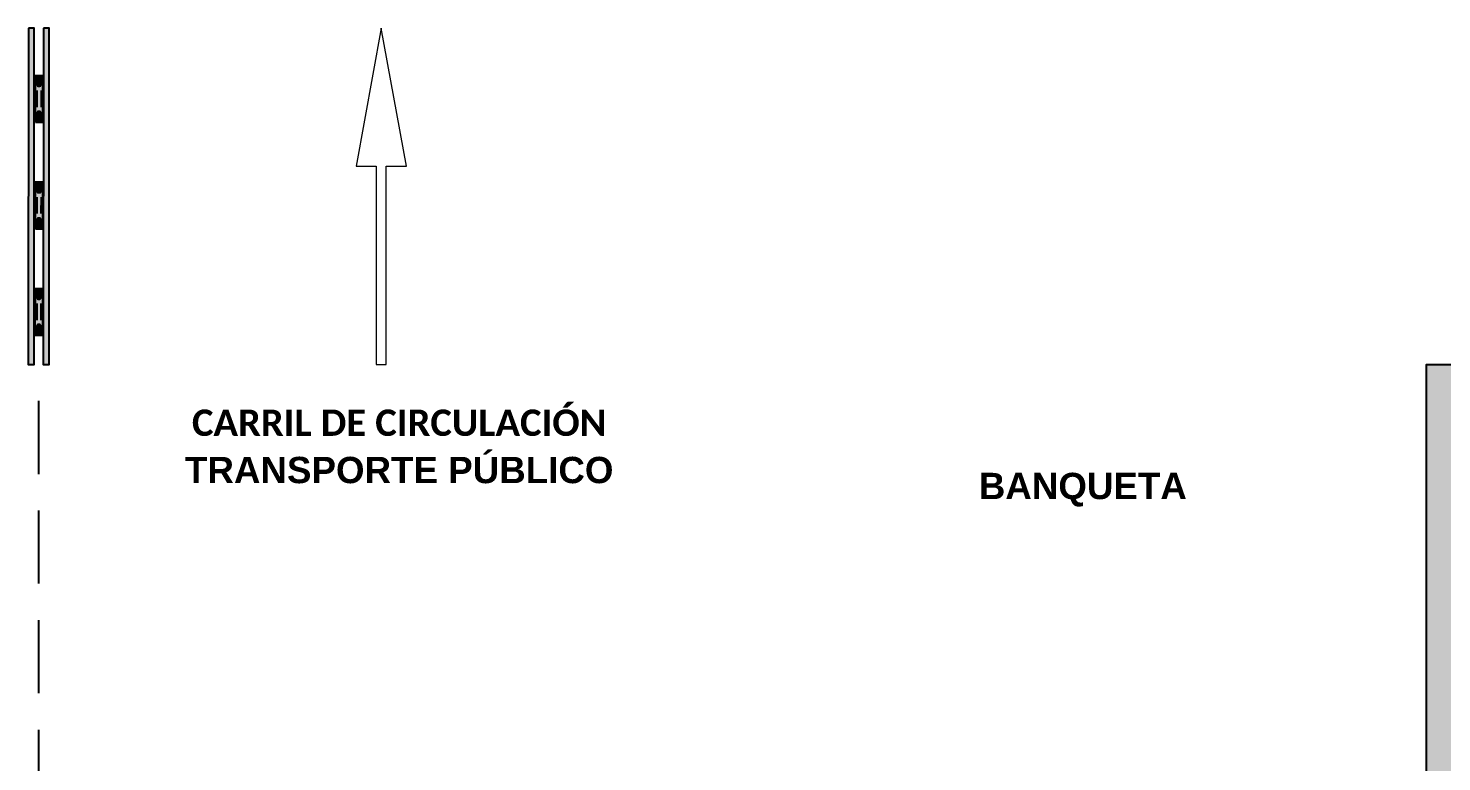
# Model space of a CAD drawing. Header units: metres. Extents: x 668617 to 675126, y 2286318 to 2293677.
# Drawn here: x 672151.73 to 672161.41, y 2287825.93 to 2287830.95 of the extents above; entities that cross this region are included whole.
import ezdxf

# ---------------------------------------------------------------- set-up
doc = ezdxf.new("R2010")
doc.units = ezdxf.units.M
doc.header["$MEASUREMENT"] = 0
doc.linetypes.add('DASHED', pattern=[0.75, 0.5, -0.25])
doc.layers.add('DMTG_SECCIONES_VIALES', color=250, linetype='Continuous')
doc.styles.get("Standard").update_dxf_attribs({"font": 'arial.ttf'})

# ---------------------------------------------------------------- blocks, each defined once
blk = doc.blocks.new('*U401')
at = {"ltscale": 0.1, "true_color": 0xf8d731}
h = blk.add_hatch(color=40, dxfattribs=at)
h.dxf.hatch_style = 1
h.paths.add_polyline_path([(0, -0.115), (0, -0.235), (0.163, -0.197, 0.348227), (0.171, -0.187), (0.171, -0.163, 0.348227), (0.163, -0.153)])
h.paths.add_polyline_path([(0.151, -0.171), (0.151, -0.179), (0.02, -0.21), (0.02, -0.14)], flags=16)
at = {"lineweight": 60}
h = blk.add_hatch(color=72, dxfattribs=at)
h.dxf.hatch_style = 1
h.paths.add_polyline_path([(0.02, -0.21), (0.151, -0.179), (0.151, -0.171), (0.02, -0.14)])
at = {"ltscale": 0.1, "true_color": 0xf8d731}
h = blk.add_hatch(color=40, dxfattribs=at)
h.dxf.hatch_style = 1
h.set_gradient(color1=(248, 153, 30), color2=(248, 215, 49), rotation=90, name='CYLINDER')
h.paths.add_polyline_path([(0.756, -0.235), (0.632, -0.207, -0.349253), (0.617, -0.187), (0.617, -0.163, -0.000038), (0.617, -0.163, -0.349253), (0.632, -0.143), (0.756, -0.115), (0.044, -0.115), (0.165, -0.143, -0.348227), (0.181, -0.163), (0.181, -0.187, -0.348227), (0.165, -0.207), (0.044, -0.235)])
h = blk.add_hatch(color=40, dxfattribs=at)
h.dxf.hatch_style = 1
h.paths.add_polyline_path([(0.634, -0.153, 0.349253), (0.627, -0.163), (0.627, -0.187, 0.349253), (0.634, -0.197), (0.8, -0.235), (0.8, -0.115)])
h.paths.add_polyline_path([(0.78, -0.14), (0.647, -0.171), (0.647, -0.179), (0.78, -0.21)], flags=16)
at = {"lineweight": 60}
h = blk.add_hatch(color=22, dxfattribs=at)
h.dxf.hatch_style = 1
h.paths.add_polyline_path([(0.647, -0.179), (0.78, -0.21), (0.78, -0.14), (0.647, -0.171)])
at = {"color": 40, "true_color": 0xf8d731}
for points in [[(0, -0.115), (0, -0.235), (0.163, -0.197, 0.348227), (0.171, -0.187), (0.171, -0.163, 0.348227), (0.163, -0.153)], [(0.617, -0.163), (0.617, -0.187, 0.349253), (0.632, -0.207), (0.756, -0.235), (0.044, -0.235), (0.165, -0.207, 0.348227), (0.181, -0.187), (0.181, -0.163, 0.348227), (0.165, -0.143), (0.044, -0.115), (0.756, -0.115), (0.632, -0.143, 0.349253), (0.617, -0.163, 0.000038)], [(0.8, -0.235), (0.634, -0.197, -0.349253), (0.627, -0.187), (0.627, -0.163, -0.349253), (0.634, -0.153), (0.8, -0.115)]]:
    blk.add_lwpolyline(points, format="xyb", close=True, dxfattribs=at)
for points in [[(0.044, -0.115), (0, -0.115)], [(0, -0.235), (0.044, -0.235)], [(0.756, -0.115), (0.8, -0.115)], [(0.756, -0.235), (0.8, -0.235)]]:
    blk.add_lwpolyline(points, dxfattribs=at)
for points in [[(0.02, -0.14), (0.02, -0.21), (0.151, -0.179), (0.151, -0.171)], [(0.78, -0.21), (0.647, -0.179), (0.647, -0.171), (0.78, -0.14)]]:
    blk.add_lwpolyline(points, close=True, dxfattribs=at)
at = {"color": 1, "ltscale": 0.1}
for points in [[(0.541, -0.139), (0.259, -0.139)], [(0.541, -0.211), (0.259, -0.211)]]:
    blk.add_lwpolyline(points, dxfattribs=at)
blk = doc.blocks.new('*U396')
at = {"ltscale": 0.1, "true_color": 0xf8d731}
h = blk.add_hatch(color=40, dxfattribs=at)
h.dxf.hatch_style = 1
h.paths.add_polyline_path([(0, -0.115), (0, -0.235), (0.163, -0.197, 0.348227), (0.171, -0.187), (0.171, -0.163, 0.348227), (0.163, -0.153)])
h.paths.add_polyline_path([(0.151, -0.171), (0.151, -0.179), (0.02, -0.21), (0.02, -0.14)], flags=16)
at = {"lineweight": 60}
h = blk.add_hatch(color=72, dxfattribs=at)
h.dxf.hatch_style = 1
h.paths.add_polyline_path([(0.02, -0.21), (0.151, -0.179), (0.151, -0.171), (0.02, -0.14)])
at = {"ltscale": 0.1, "true_color": 0xf8d731}
h = blk.add_hatch(color=40, dxfattribs=at)
h.dxf.hatch_style = 1
h.set_gradient(color1=(248, 153, 30), color2=(248, 215, 49), rotation=90, name='CYLINDER')
h.paths.add_polyline_path([(0.756, -0.235), (0.632, -0.207, -0.349253), (0.617, -0.187), (0.617, -0.163, -0.000038), (0.617, -0.163, -0.349253), (0.632, -0.143), (0.756, -0.115), (0.044, -0.115), (0.165, -0.143, -0.348227), (0.181, -0.163), (0.181, -0.187, -0.348227), (0.165, -0.207), (0.044, -0.235)])
h = blk.add_hatch(color=40, dxfattribs=at)
h.dxf.hatch_style = 1
h.paths.add_polyline_path([(0.634, -0.153, 0.349253), (0.627, -0.163), (0.627, -0.187, 0.349253), (0.634, -0.197), (0.8, -0.235), (0.8, -0.115)])
h.paths.add_polyline_path([(0.78, -0.14), (0.647, -0.171), (0.647, -0.179), (0.78, -0.21)], flags=16)
at = {"lineweight": 60}
h = blk.add_hatch(color=22, dxfattribs=at)
h.dxf.hatch_style = 1
h.paths.add_polyline_path([(0.647, -0.179), (0.78, -0.21), (0.78, -0.14), (0.647, -0.171)])
at = {"color": 40, "true_color": 0xf8d731}
for points in [[(0, -0.115), (0, -0.235), (0.163, -0.197, 0.348227), (0.171, -0.187), (0.171, -0.163, 0.348227), (0.163, -0.153)], [(0.617, -0.163), (0.617, -0.187, 0.349253), (0.632, -0.207), (0.756, -0.235), (0.044, -0.235), (0.165, -0.207, 0.348227), (0.181, -0.187), (0.181, -0.163, 0.348227), (0.165, -0.143), (0.044, -0.115), (0.756, -0.115), (0.632, -0.143, 0.349253), (0.617, -0.163, 0.000038)], [(0.8, -0.235), (0.634, -0.197, -0.349253), (0.627, -0.187), (0.627, -0.163, -0.349253), (0.634, -0.153), (0.8, -0.115)]]:
    blk.add_lwpolyline(points, format="xyb", close=True, dxfattribs=at)
for points in [[(0.044, -0.115), (0, -0.115)], [(0, -0.235), (0.044, -0.235)], [(0.756, -0.115), (0.8, -0.115)], [(0.756, -0.235), (0.8, -0.235)]]:
    blk.add_lwpolyline(points, dxfattribs=at)
for points in [[(0.02, -0.14), (0.02, -0.21), (0.151, -0.179), (0.151, -0.171)], [(0.78, -0.21), (0.647, -0.179), (0.647, -0.171), (0.78, -0.14)]]:
    blk.add_lwpolyline(points, close=True, dxfattribs=at)
at = {"color": 1, "ltscale": 0.1}
for points in [[(0.541, -0.139), (0.259, -0.139)], [(0.541, -0.211), (0.259, -0.211)]]:
    blk.add_lwpolyline(points, dxfattribs=at)
blk = doc.blocks.new('*U397')
at = {"ltscale": 0.1, "true_color": 0xf8d731}
h = blk.add_hatch(color=40, dxfattribs=at)
h.dxf.hatch_style = 1
h.paths.add_polyline_path([(0, -0.115), (0, -0.235), (0.163, -0.197, 0.348227), (0.171, -0.187), (0.171, -0.163, 0.348227), (0.163, -0.153)])
h.paths.add_polyline_path([(0.151, -0.171), (0.151, -0.179), (0.02, -0.21), (0.02, -0.14)], flags=16)
at = {"lineweight": 60}
h = blk.add_hatch(color=72, dxfattribs=at)
h.dxf.hatch_style = 1
h.paths.add_polyline_path([(0.02, -0.21), (0.151, -0.179), (0.151, -0.171), (0.02, -0.14)])
at = {"ltscale": 0.1, "true_color": 0xf8d731}
h = blk.add_hatch(color=40, dxfattribs=at)
h.dxf.hatch_style = 1
h.set_gradient(color1=(248, 153, 30), color2=(248, 215, 49), rotation=90, name='CYLINDER')
h.paths.add_polyline_path([(0.756, -0.235), (0.632, -0.207, -0.349253), (0.617, -0.187), (0.617, -0.163, -0.000038), (0.617, -0.163, -0.349253), (0.632, -0.143), (0.756, -0.115), (0.044, -0.115), (0.165, -0.143, -0.348227), (0.181, -0.163), (0.181, -0.187, -0.348227), (0.165, -0.207), (0.044, -0.235)])
h = blk.add_hatch(color=40, dxfattribs=at)
h.dxf.hatch_style = 1
h.paths.add_polyline_path([(0.634, -0.153, 0.349253), (0.627, -0.163), (0.627, -0.187, 0.349253), (0.634, -0.197), (0.8, -0.235), (0.8, -0.115)])
h.paths.add_polyline_path([(0.78, -0.14), (0.647, -0.171), (0.647, -0.179), (0.78, -0.21)], flags=16)
at = {"lineweight": 60}
h = blk.add_hatch(color=22, dxfattribs=at)
h.dxf.hatch_style = 1
h.paths.add_polyline_path([(0.647, -0.179), (0.78, -0.21), (0.78, -0.14), (0.647, -0.171)])
at = {"color": 40, "true_color": 0xf8d731}
for points in [[(0, -0.115), (0, -0.235), (0.163, -0.197, 0.348227), (0.171, -0.187), (0.171, -0.163, 0.348227), (0.163, -0.153)], [(0.617, -0.163), (0.617, -0.187, 0.349253), (0.632, -0.207), (0.756, -0.235), (0.044, -0.235), (0.165, -0.207, 0.348227), (0.181, -0.187), (0.181, -0.163, 0.348227), (0.165, -0.143), (0.044, -0.115), (0.756, -0.115), (0.632, -0.143, 0.349253), (0.617, -0.163, 0.000038)], [(0.8, -0.235), (0.634, -0.197, -0.349253), (0.627, -0.187), (0.627, -0.163, -0.349253), (0.634, -0.153), (0.8, -0.115)]]:
    blk.add_lwpolyline(points, format="xyb", close=True, dxfattribs=at)
for points in [[(0.044, -0.115), (0, -0.115)], [(0, -0.235), (0.044, -0.235)], [(0.756, -0.115), (0.8, -0.115)], [(0.756, -0.235), (0.8, -0.235)]]:
    blk.add_lwpolyline(points, dxfattribs=at)
for points in [[(0.02, -0.14), (0.02, -0.21), (0.151, -0.179), (0.151, -0.171)], [(0.78, -0.21), (0.647, -0.179), (0.647, -0.171), (0.78, -0.14)]]:
    blk.add_lwpolyline(points, close=True, dxfattribs=at)
at = {"color": 1, "ltscale": 0.1}
for points in [[(0.541, -0.139), (0.259, -0.139)], [(0.541, -0.211), (0.259, -0.211)]]:
    blk.add_lwpolyline(points, dxfattribs=at)

msp = doc.modelspace()

# ---------------------------------------------------------------- hatches: boundary and pattern name
at = {"layer": 'DMTG_SECCIONES_VIALES'}
for points in [[(672151.7324, 2287830.94713), (672151.73136, 2287828.64687), (672151.77143, 2287828.64685), (672151.77246, 2287830.94711)], [(672151.83464, 2287830.94697), (672151.8336, 2287828.64672), (672151.87366, 2287828.6467), (672151.8747, 2287830.94696)]]:
    msp.add_hatch(color=252, dxfattribs=at).paths.add_polyline_path(points)
h = msp.add_hatch(color=254, dxfattribs=at)
h.dxf.hatch_style = 1
h.paths.add_polyline_path([(672166.30355, 2287828.64673), (672161.30355, 2287828.64673), (672161.30355, 2287822.79673), (672166.30355, 2287822.79673)])

# ---------------------------------------------------------------- linework, layer by layer
for points in [[(672151.7324, 2287830.94713), (672151.73136, 2287828.64687), (672151.77143, 2287828.64685), (672151.77246, 2287830.94711)], [(672151.83464, 2287830.94697), (672151.8336, 2287828.64672), (672151.87366, 2287828.6467), (672151.8747, 2287830.94696)]]:
    msp.add_lwpolyline(points, close=True, dxfattribs=at)
at = {"layer": 'DMTG_SECCIONES_VIALES', "color": 18, "lineweight": 0, "true_color": 0x000000}
msp.add_lwpolyline([(672154.14791, 2287830.94704), (672153.97539, 2287830.00391), (672154.11341, 2287830.00391), (672154.11341, 2287828.64673), (672154.18242, 2287828.64673), (672154.18242, 2287830.00391), (672154.32044, 2287830.00391), (672154.14791, 2287830.94704)], dxfattribs=at)
at = {"layer": 'DMTG_SECCIONES_VIALES', "linetype": 'DASHED'}
msp.add_lwpolyline([(672151.80355, 2287822.64673), (672151.80355, 2287828.64673)], dxfattribs=at)
at = {"layer": 'DMTG_SECCIONES_VIALES'}
msp.add_lwpolyline([(672161.30355, 2287822.54673), (672161.30355, 2287828.64673), (672166.30355, 2287828.64673), (672166.30355, 2287822.79673), (672161.30355, 2287822.79673)], dxfattribs=at)

# ---------------------------------------------------------------- block references
at = {"layer": 'DMTG_SECCIONES_VIALES', "xscale": 0.4006543934492249, "yscale": 0.4006543934492249, "zscale": 0.4006543934492249, "rotation": 89.97971717328946}
for name, p in [('*U397', (672151.73426, 2287830.30401)), ('*U396', (672151.73394, 2287829.57522)), ('*U401', (672151.73361, 2287828.84643))]:
    msp.add_blockref(name, p, dxfattribs=at)

# ---------------------------------------------------------------- texts
at = {"layer": 'DMTG_SECCIONES_VIALES', "color": 252, "char_height": 0.18, "attachment_point": 1}
for s, insert in [('\\pxa0.66667,sm1.07917,qc;{\\fCalibri|b1|i0|c0|p34;CARRIL DE CIRCULACIÓN\\fArial|b1|i0|c0|p34;\\P\\H1x;TRANSPORTE PÚBLICO}', (672152.45827, 2287828.33804)), ('\\pxqc;{\\fArial|b1|i0|c0|p34;BANQUETA}', (672157.13846, 2287827.90493))]:
    msp.add_mtext_dynamic_manual_height_columns(s, width=3.6251352, gutter_width=1, heights=[1.62792], dxfattribs=dict(at, insert=insert))

doc.saveas('drawing.dxf')
